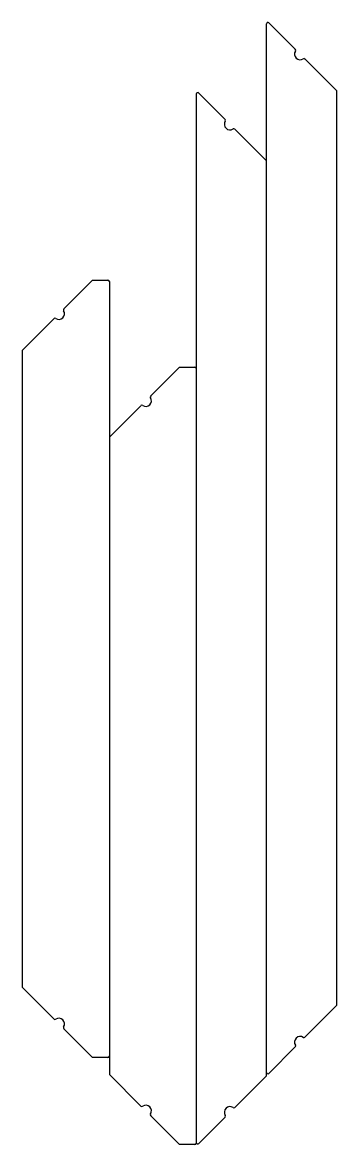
# Model space of a CAD drawing. Header units: millimetres. Extents: x -122 to -10, y -127 to 273.
import ezdxf

# ---------------------------------------------------------------- set-up
doc = ezdxf.new("R2010")
doc.units = ezdxf.units.MM

msp = doc.modelspace()

# ---------------------------------------------------------------- linework, layer by layer
at = {"color": 7, "linetype": 'Continuous', "lineweight": 25}
for p, q in [((-34.92, -102.22), (-34.92, 272.57)), ((-34.07, 272.93), (-24.65, 263.51)), ((-21.19, 260.05), (-9.92, 248.78)), ((-49.65, 238.51), (-59.07, 247.93)), ((-9.92, 248.78), (-9.92, -77.22)), ((-59.92, 247.57), (-59.92, -126.23)), ((-34.92, 223.78), (-46.19, 235.05)), ((-107.19, 171), (-96.92, 181.27)), ((-96.92, 181.27), (-91.42, 181.27)), ((-90.92, 180.77), (-90.92, -101.73)), ((-121.92, 156.27), (-110.65, 167.53)), ((-121.92, -70.73), (-121.92, 156.27)), ((-76.19, 140), (-65.92, 150.27)), ((-65.92, 150.27), (-60.42, 150.27)), ((-90.92, 125.27), (-79.65, 136.53)), ((-121.92, -70.73), (-110.65, -82)), ((-9.92, -77.22), (-21.19, -88.49)), ((-107.19, -85.47), (-96.92, -95.73)), ((-24.65, -91.95), (-34.07, -101.37)), ((-91.42, -95.73), (-96.92, -95.73)), ((-90.92, -101.73), (-79.65, -113)), ((-34.92, -102.22), (-46.19, -113.49)), ((-76.19, -116.47), (-65.92, -126.73)), ((-49.65, -116.95), (-59.07, -126.37)), ((-60.42, -126.73), (-65.92, -126.73))]:
    msp.add_line(p, q, dxfattribs=at)
for centre, radius, start, end in [((-34.42, 272.57), 0.5, 45, 180), ((-22.92, 261.78), 2, 146.537, 303.463), ((-25, 263.16), 0.5, 326.537, 45), ((-21.54, 259.69), 0.5, 45, 123.463), ((-59.42, 247.57), 0.5, 45, 180), ((-47.92, 236.78), 2, 146.537, 303.463), ((-50, 238.16), 0.5, 326.537, 45), ((-46.54, 234.69), 0.5, 45, 123.463), ((-91.42, 180.77), 0.5, 0, 90), ((-108.92, 169.27), 2, 236.537, 33.463), ((-106.83, 170.64), 0.5, 135, 213.463), ((-110.3, 167.18), 0.5, 56.537, 135), ((-60.42, 149.77), 0.5, 0, 90), ((-75.83, 139.64), 0.5, 135, 213.463), ((-79.3, 136.18), 0.5, 56.537, 135), ((-77.92, 138.27), 2, 236.537, 33.463), ((-110.3, -81.65), 0.5, 225, 303.463), ((-108.92, -83.73), 2, 326.537, 123.463), ((-106.83, -85.11), 0.5, 146.537, 225), ((-22.92, -90.22), 2, 56.537, 213.463), ((-25, -91.6), 0.5, 315, 33.463), ((-21.54, -88.14), 0.5, 236.537, 315), ((-91.42, -95.23), 0.5, 270, 360), ((-34.42, -101.01), 0.5, 180, 315), ((-79.3, -112.65), 0.5, 225, 303.463), ((-77.92, -114.73), 2, 326.537, 123.463), ((-75.83, -116.11), 0.5, 146.537, 225), ((-47.92, -115.22), 2, 56.537, 213.463), ((-46.54, -113.14), 0.5, 236.537, 315), ((-50, -116.6), 0.5, 315, 33.463), ((-60.42, -126.23), 0.5, 270, 0), ((-59.42, -126.01), 0.5, 180, 315)]:
    msp.add_arc(centre, radius, start, end, dxfattribs=at)

doc.saveas('drawing.dxf')
